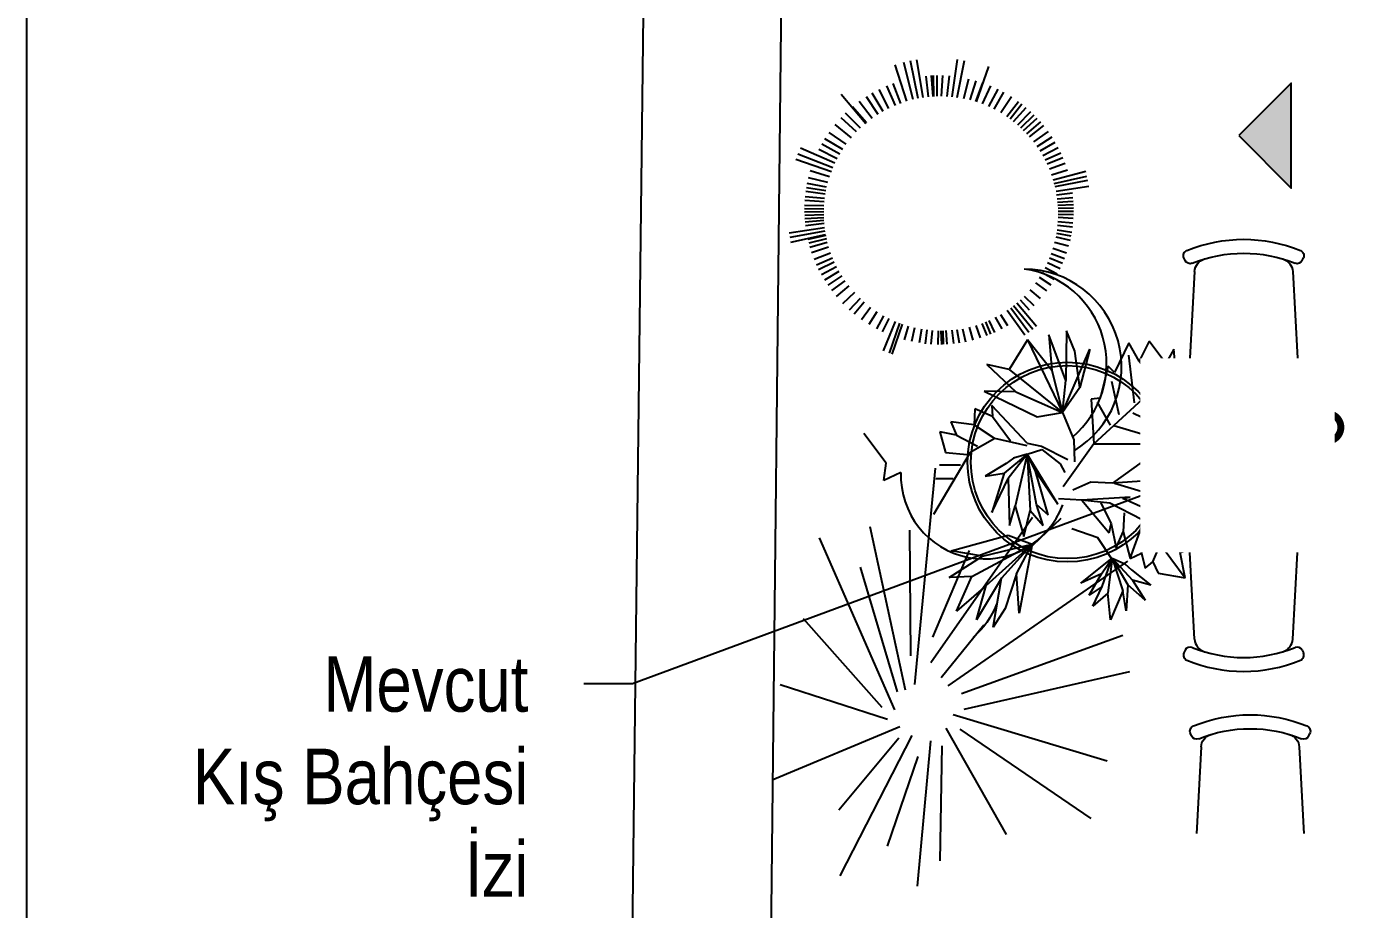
# Model space of a CAD drawing. Header units: millimetres. Extents: x 527230 to 534999, y 4569494 to 4575436.
# Drawn here: x 529141 to 529618.5, y 4570879 to 4571197.3 of the extents above; entities that cross this region are included whole.
import ezdxf
from ezdxf import colors
from ezdxf.entities.mleader import LeaderData, LeaderLine
from ezdxf.math import Vec2, Vec3

# ---------------------------------------------------------------- set-up
doc = ezdxf.new("R2010")
doc.units = ezdxf.units.MM
doc.set_wipeout_variables(frame=1)
doc.layers.get('0').update_dxf_attribs({"lineweight": 0})
doc.layers.add('gor20', color=142, linetype='Continuous', lineweight=20)
for name, color, linetype in [('HM-A-MobilyaSabit', 33, 'Continuous'), ('HM-L-Agac', 76, 'Continuous'), ('HM-S-Betonarme', 3, 'Continuous'), ('HM-X-EtiketMahal', 12, 'Continuous'), ('HM-X-Pafta', 7, 'Continuous'), ('HM-X-TaramaGorunusOn', 251, 'Continuous'), ('HM-X-YaziRevizyon', 110, 'Continuous')]:
    doc.layers.add(name, color=color, linetype=linetype)
doc.styles.add('HM-100', font='arial.ttf', dxfattribs={"height": 20})
doc.linetypes.add('ZIGZAG', pattern='A,0.00254,-5.08,[131,ltypeshp.shx,S=5.08,R=0,X=-5.08,Y=0],-10.16,[131,ltypeshp.shx,S=5.08,R=180,X=5.08,Y=0],-5.08', length=20.32254)

# ---------------------------------------------------------------- blocks, each defined once
blk = doc.blocks.new('_DotSmall')
at = {"layer": 'gor20', "color": 0, "const_width": 0.5}
blk.add_lwpolyline([(-0.0625, 0, 1), (0.0625, 0, 1)], format="xyb", close=True, dxfattribs=at)
blk = doc.blocks.new('agac6')
for p, q in [((3109.671469353235, -8007.060129400475), (3107.40042983976, -7998.692255717298)), ((3110.632980814723, -8006.786592120485), (3108.679858095298, -7998.362542427212)), ((3123.656957598189, -8006.579485853587), (3125.763349943551, -7998.581748588391)), ((3124.414686990343, -8006.765970789826), (3126.741423046766, -7998.856148748323)), ((3108.58163276761, -8007.417410289326), (3105.947628870741, -7999.130083302119)), ((3111.803393898719, -8006.504526725196), (3110.957314315179, -8001.935210933869)), ((3113.185987479277, -8006.241091444158), (3112.584187690234, -8001.669020418406)), ((3114.313241931768, -8006.080765343737), (3113.90741903374, -8001.517220944901)), ((3115.168771000221, -8005.991137281974), (3114.909703608644, -8001.440286541801)), ((3115.915182461869, -8005.935285941036), (3115.782718386481, -8001.399777046954)), ((3116.955573162779, -8005.891929600468), (3116.997290150113, -8001.384281151591)), ((3117.729884657308, -8005.885631380213), (3117.899468079151, -8001.403510228829)), ((3118.676100728055, -8005.907995645777), (3118.999840276933, -8001.4625082977)), ((3119.374657175391, -8005.945765507183), (3119.810693442665, -8001.531101656385)), ((3120.046664296071, -8005.999216962091), (3120.589494641927, -8001.617193313567)), ((3120.707504851918, -8006.068247536914), (3121.354154230237, -8001.721150413587)), ((3121.366954736328, -8006.153536850439), (3122.115998732434, -8001.844065124855)), ((3122.034703012294, -8006.256757542465), (3122.886182822575, -8001.988186847517)), ((3127.826894190501, -7999.196976532697), (3125.20045179515, -8006.98409045337)), ((3105.242296447185, -8008.849288245695), (3103.184793246212, -8004.518696682991)), ((3106.374516222397, -8008.303768243421), (3104.531553291304, -8003.902270389319)), ((3107.489905373474, -8007.827704169486), (3105.856246492234, -8003.369429797286)), ((3122.725796455068, -8006.381660409955), (3123.68194997279, -8002.158373504768)), ((3125.426677487916, -8007.051644056369), (3126.778361333176, -8003.033991769709)), ((3126.148315698348, -8007.281628588108), (3127.601899985215, -8003.326658375218)), ((3126.970826900422, -8007.571285187546), (3128.538539534761, -8003.691777972274)), ((3128.046815098344, -8007.996128718954), (3129.76050645516, -8004.221883147789)), ((3129.353947514003, -8008.585949360353), (3131.239753792259, -8004.949768790236)), ((3092.548299442553, -8007.143027334375), (3098.696804171462, -8013.53539709707)), ((3100.875908984352, -8011.635369081361), (3097.975218437988, -8007.724740835865)), ((3102.328788439316, -8010.574960523838), (3099.710968230511, -8006.495920218797)), ((3103.958870888755, -8009.549060575004), (3101.655879816299, -8005.316291175764)), ((3130.449021713058, -8009.146432658752), (3132.474448988061, -8005.634800033213)), ((3131.340279034292, -8009.650444192353), (3133.476149324883, -8006.246393995121)), ((3132.34075754213, -8010.271169676014), (3134.597066345652, -8006.994837707905)), ((3133.331855066357, -8010.948045291526), (3135.703635672564, -8007.805883845605)), ((3098.571390988227, -8013.657913771959), (3095.219524268465, -8010.087164902854)), ((3099.930040113307, -8012.410112934273), (3096.844389203869, -8008.627201545301)), ((3134.331969926683, -8011.699606159178), (3136.816222868703, -8008.701093266159)), ((3135.333068771652, -8012.528427918734), (3137.925616523675, -8009.682720824257)), ((3136.448754107174, -8013.55433771019), (3139.156615105319, -8010.890718155444)), ((3095.540609443602, -8017.200599478327), (3091.597818253524, -8014.261807868164)), ((3096.32087986486, -8016.164476182186), (3092.529198104197, -8013.037402393958)), ((3097.412383179654, -8014.870332074151), (3093.833559878831, -8011.511752401633)), ((3137.832255490881, -8015.003196978263), (3140.674550142309, -8012.585341328676)), ((3139.028061522271, -8016.450044883628), (3141.978021933268, -8014.266225253968)), ((3094.678537301318, -8018.479695373242), (3090.570482611977, -8015.776122383046)), ((3139.784172680557, -8017.481820038907), (3142.797576971121, -8015.458834104402)), ((3140.833174760168, -8019.107339574665), (3143.927675143075, -8017.328706302565)), ((3092.613630407068, -8022.423869802586), (3084.481386342192, -8018.86203566451)), ((3093.227366510646, -8021.076282139145), (3088.848073380518, -8018.856691239494)), ((3093.843817771654, -8019.890372466852), (3089.578334521455, -8017.448898651974)), ((3141.686124412641, -8020.650954219791), (3144.839439422131, -8019.095245832668)), ((3091.681465348004, -8024.979138560189), (3083.24570580295, -8022.283421344842)), ((3092.060365588486, -8023.842223183452), (3083.746083336942, -8020.760917538934)), ((3142.444963599725, -8022.265702911988), (3145.643690011612, -8020.93478019883)), ((3142.954317601744, -8023.536919912402), (3146.178662723394, -8022.377520368939)), ((3143.47624778542, -8025.082337368303), (3150.534719583497, -8023.001218265424)), ((3091.375147476374, -8026.048244624934), (3082.844135757341, -8023.715129264735)), ((3091.069663260198, -8027.328603771684), (3086.333008316771, -8026.285203456394)), ((3143.776601386615, -8026.146118758893), (3150.917315643865, -8024.490920786979)), ((3143.928506193803, -8026.758547190304), (3151.060271261052, -8025.129867250541)), ((3090.733458216698, -8029.240419200086), (3085.929910325173, -8028.800375797827)), ((3090.850823388979, -8028.476785699817), (3086.050788493635, -8027.89429163173)), ((3090.872010296693, -8028.352678924222), (3086.111763831961, -8027.500811811083)), ((3144.217505746621, -8028.146306785343), (3147.472763839955, -8027.57491112476)), ((3144.452634984502, -8029.700767029945), (3147.69961986914, -8029.317553161952)), ((3090.510008304833, -8031.597288552388), (3085.726207328746, -8031.590234583367)), ((3090.60937834378, -8030.278754885006), (3085.808921763318, -8030.030765630643)), ((3144.600035297517, -8031.311963926365), (3147.829747329602, -8031.119348078279)), ((3144.648243649785, -8032.585495679798), (3147.85838312183, -8032.540681217485)), ((3090.476265578575, -8032.716119294031), (3081.740276612582, -8033.07335148578)), ((3090.49175558973, -8033.924390855434), (3081.804990590108, -8034.677483322215)), ((3090.589415909317, -8035.459664701129), (3085.932954983757, -8036.136712759604)), ((3144.561983890513, -8035.167533418769), (3147.717184081001, -8035.415801258203)), ((3144.639330537455, -8033.768707397298), (3147.826787181899, -8033.859205807688)), ((3082.627044726811, -8040.32041820859), (3091.019165192582, -8038.375147711182)), ((3090.768369771458, -8036.948656946756), (3086.191213883351, -8037.879684568836)), ((3091.000994076142, -8038.285079425564), (3086.509018077447, -8039.438911332728)), ((3144.121553161446, -8038.302632070056), (3147.151929408829, -8039.044371796913)), ((3144.362243342437, -8036.917871500763), (3147.444612414356, -8037.510382960425)), ((3144.44937520091, -8036.272114477275), (3147.575003541076, -8036.643493309739)), ((3144.501558996965, -8035.814703064387), (3147.621422461142, -8036.286767179163)), ((3091.378093658768, -8039.909092844805), (3087.007358018301, -8041.326654199137)), ((3091.824672828825, -8041.416788043853), (3087.583946906234, -8043.071817619185)), ((3143.5251709269, -8040.701380142393), (3146.452307643531, -8041.697464374168)), ((3143.862025477079, -8039.463239201754), (3146.844566417365, -8040.328612462422)), ((3092.268297119394, -8042.665127365583), (3088.148069407549, -8044.511041929043)), ((3092.939642499088, -8044.262373888313), (3088.99092590169, -8046.34443230465)), ((3142.424546728553, -8043.727823330126), (3145.196097612643, -8045.040048089092)), ((3143.012563150405, -8042.251049367477), (3145.863747680304, -8043.409437229891)), ((3093.705822330147, -8045.802463591236), (3089.941521296054, -8048.102992032957)), ((3094.128606961944, -8046.559370658548), (3090.431160682137, -8048.914333334117)), ((3094.661576692848, -8047.439695196635), (3091.114917841345, -8049.961705655854)), ((3140.984154452413, -8046.582289090356), (3143.579189727149, -8048.191761872265)), ((3141.391967516454, -8045.854902383691), (3144.07755376627, -8047.310665734305)), ((3141.819630591372, -8045.030314463294), (3144.514579040909, -8046.478004988101)), ((3095.358318941726, -8048.487923720993), (3091.963447755581, -8051.145436156678)), ((3095.936747882837, -8049.284533916127), (3092.648357294638, -8052.021998987084)), ((3096.471946377022, -8049.970898440063), (3093.309839053061, -8052.810950192904)), ((3097.175299456516, -8050.808441613872), (3094.095193849215, -8053.68290514514)), ((3138.167585754625, -8050.557507639926), (3143.429801406994, -8055.236062767557)), ((3139.303180016945, -8049.132462098317), (3141.709940037687, -8051.010884658943)), ((3140.106795887046, -8047.99101338604), (3142.601925070823, -8049.748361981432)), ((3097.776333975752, -8051.472981981886), (3094.873921331568, -8054.485867942767)), ((3098.8394726893, -8052.548272644915), (3096.139905715495, -8055.676535432372)), ((3099.801310963465, -8053.425002782605), (3097.279236717254, -8056.641551438998)), ((3135.514111208177, -8053.259001474205), (3137.525505267303, -8055.593725518532)), ((3136.252589377027, -8052.58073841942), (3141.143955794887, -8057.666108629968)), ((3136.950810044992, -8051.890634134933), (3141.912889749405, -8056.899558161802)), ((3137.517955224869, -8051.291398797777), (3142.695914320439, -8056.067693712886)), ((3100.769209281658, -8054.226960448779), (3098.420492750455, -8057.519182952055)), ((3101.734932198346, -8054.955600440298), (3099.554341462536, -8058.311855503507)), ((3102.716098120194, -8055.629834682503), (3100.70171965872, -8059.040800380312)), ((3103.595257253297, -8056.182157354555), (3101.726119379697, -8059.634227267457)), ((3104.681780396111, -8056.802334872351), (3102.987612687702, -8060.295917818345)), ((3129.843681590279, -8057.117348023105), (3131.279485256697, -8059.940795398009)), ((3131.217509733592, -8056.367849412344), (3132.793510212517, -8059.087487737018)), ((3132.96017788415, -8055.259574688278), (3134.712804573462, -8057.835284878533)), ((3134.509129386661, -8054.105748480123), (3136.41847728129, -8056.54014506193)), ((3107.068985939372, -8057.945766653355), (3104.349843302993, -8065.233228828543)), ((3105.987422877753, -8057.463186848958), (3104.497302960878, -8060.994483817293)), ((3107.899733197142, -8058.278825441975), (3105.423441761159, -8065.620758220294)), ((3108.631340310287, -8058.546210263457), (3106.366689189714, -8065.929125340191)), ((3109.661490482275, -8058.883034927548), (3107.691458679998, -8066.313131400249)), ((3110.435910595579, -8059.106665153358), (3109.595863783428, -8062.684488341319)), ((3111.391084254443, -8059.348583863), (3110.68246553618, -8062.922490041546)), ((3112.102416980919, -8059.504982181518), (3111.489973594311, -8063.073196132497)), ((3112.791616397146, -8059.637546028495), (3112.271018841735, -8063.19808812708)), ((3113.474027270039, -8059.750686326252), (3113.043114159595, -8063.301620284738)), ((3114.159596895839, -8059.846427274781), (3113.817562263448, -8063.385764339616)), ((3114.858463161809, -8059.925732465384), (3114.605809408189, -8063.451309191732)), ((3115.586711561439, -8059.988896248231), (3115.425925537922, -8063.498118630397)), ((3116.575915881675, -8060.043096139326), (3116.537914134095, -8063.526920373126)), ((3117.387675862268, -8060.060520311628), (3117.448775798785, -8063.520850924202)), ((3118.481433436626, -8060.045514504483), (3118.673804794906, -8063.470532889257)), ((3119.268173156778, -8060.007366798797), (3119.553434527974, -8063.404456660862)), ((3120.171898756238, -8059.935164111114), (3120.56235200767, -8063.297620266298)), ((3121.365654670708, -8059.792852913833), (3121.892706557119, -8063.105451680602)), ((3122.834020403058, -8059.543304454015), (3123.525662054112, -8062.788252184007)), ((3124.08021422777, -8059.265407186253), (3124.908804616609, -8062.447493613908)), ((3125.105835944453, -8058.989732911161), (3126.045407854073, -8062.116308862888)), ((3126.270011854496, -8058.623588857879), (3127.33383353195, -8061.682953776281)), ((3127.43758949624, -8058.197139886916), (3128.624364923564, -8061.184484717093)), ((3128.631420930751, -8057.696567336853), (3129.942409277128, -8060.605294344188))]:
    blk.add_line(p, q)
blk = doc.blocks.new('ÇİÇEK2')
at = {"linetype": 'ByBlock', "ltscale": 10}
for p, q in [((-28.46400598235778, 39.7746374521812), (-27.16293682521791, 45.5451063684959)), ((-27.16293682521791, 45.5451063684959), (-25.37995025022246, 40.915382096362)), ((-25.37995025022246, 40.915382096362), (-19.52925165597116, 46.88770618254785)), ((-19.52925165597116, 46.88770618254785), (-17.33055400066951, 40.50762656338338)), ((-17.33055400066951, 40.50762656338338), (-13.54317391154473, 45.57571500177437)), ((-13.54317391154473, 45.57571500177437), (-10.49121004958579, 36.12614234865759)), ((2.151455943720065, 40.76590408298943), (5.500408103915106, 46.52838922816591)), ((5.500408103915106, 46.52838922816591), (3.646592207209323, 31.69973273001233)), ((3.646592207209323, 31.69973273001233), (10.61743276436755, 44.53961770509703)), ((10.61743276436755, 44.53961770509703), (8.175076396553777, 34.09504411250964)), ((-33.23207588223886, 35.26060572061397), (-33.76779437717051, 40.33152579490707)), ((-33.76779437717051, 40.33152579490707), (-28.46400598235778, 39.7746374521812)), ((-25.37995025022246, 40.915382096362), (-26.07599325811316, 37.13177752092089)), ((-24.02642841379567, 33.49730575522699), (-17.33055400066951, 40.50762656338338)), ((-17.75206319191784, 27.91952290156769), (-14.01996741673793, 41.85305801206413)), ((-2.159932866183225, 42.06023539468151), (-0.8387857962661653, 30.22387136592079)), ((3.223032300578779, 22.07904354984203), (-2.159932866183225, 42.06023539468151)), ((-0.8387857962661653, 30.22387136592079), (2.151455943720065, 40.76590408298943)), ((16.73709046091244, 42.19537568282976), (3.223032300578779, 22.07904354984203)), ((8.175076396553777, 34.09504411250964), (16.73709046091244, 42.19537568282976)), ((16.73709046091244, 42.19537568282976), (20.90969337031129, 32.55061754593044)), ((-24.23195973821567, 13.41025808921404), (-49.61818802668131, 36.60737269668243)), ((-49.61818802668131, 36.60737269668243), (-33.17185383257311, 14.89925236871204)), ((-26.07599325811316, 37.13177752092089), (-33.23207588223886, 35.26060572061397)), ((-7.361308787745656, 13.99111170250398), (-28.46400598235778, 39.7746374521812)), ((-10.49121004958579, 36.12614234865759), (-8.391484801497427, 37.74907409028311)), ((-8.391484801497427, 37.74907409028311), (-7.377354722819291, 27.89835305378074)), ((-38.4413415830204, 31.99384206913237), (-33.23207588223886, 35.26060572061397)), ((-33.51240781106753, 29.72664579941556), (-38.4413415830204, 31.99384206913237)), ((-33.51240781106753, 29.72664579941556), (-24.02642841379567, 33.49730575522699)), ((-13.64376439609623, 23.67638431335581), (-10.13010908495926, 33.29774286215979)), ((8.175076396553777, 34.09504411250964), (3.223032300578779, 22.07904354984203)), ((20.90969337031129, 32.55061754593044), (3.223032300578779, 22.07904354984203)), ((27.78405849536648, 33.1305222780793), (17.98265601128514, 26.27870782546961)), ((20.90969337031129, 32.55061754593044), (27.78405849536648, 33.1305222780793)), ((-38.07943157975387, 24.9142136079463), (-33.51240781106753, 29.72664579941556)), ((-20.43213890603511, 29.06404305943579), (-32.46901749687095, 26.14314347613981)), ((-7.377354722819291, 27.89835305378074), (-4.671794288129603, 27.25692016159155)), ((-0.8387857962661653, 30.22387136592079), (3.223032300578779, 22.07904354984203)), ((3.223032300578779, 22.07904354984203), (3.646592207209323, 31.69973273001233)), ((-28.67368185914529, 21.41148032044293), (-38.07943157975387, 24.9142136079463)), ((-17.61749307908758, 24.88643661056995), (-28.67368185914529, 21.41148032044293)), ((-11.58327752815967, 20.25752137581003), (-6.724190768349218, 26.56829334194481)), ((-4.671794288129603, 27.25692016159155), (-7.361308787745656, 13.99111170250398)), ((17.98265601128514, 26.27870782546961), (3.223032300578779, 22.07904354984203)), ((27.47092587222141, 25.11426163440046), (10.58699085218541, 19.73014336619963)), ((17.98265601128514, 26.27870782546961), (27.47092587222141, 25.11426163440046)), ((-31.61224545606819, 17.45325821341248), (-28.67368185914529, 21.41148032044293)), ((-12.58945205951022, 20.30849081822816), (-31.61224545606819, 17.45325821341248)), ((3.223032300578779, 22.07904354984203), (-1.287854856673219, 14.40399114691536)), ((10.58699085218541, 19.73014336619963), (3.223032300578779, 22.07904354984203)), ((12.47011884435778, 11.47338309857878), (24.56174239002577, 21.16458865950699)), ((24.56174239002577, 21.16458865950699), (23.89482477728598, 17.95594095913111)), ((-7.361308787745656, 13.99111170250398), (-31.61224545606819, 17.45325821341248)), ((23.89482477728598, 17.95594095913111), (17.5119135222485, 11.43414471845608)), ((23.89482477728598, 17.95594095913111), (29.51616088382434, 19.40047965547273)), ((29.51616088382434, 19.40047965547273), (28.98839793622029, 14.67164813567797)), ((-38.36723498701758, 9.162863429457502), (-40.57490568667708, 13.36321279378899)), ((-40.57490568667708, 13.36321279378899), (-33.19274842385494, 12.37768542615959)), ((-33.19274842385494, 12.37768542615959), (-33.61329952482629, 14.32311227946775)), ((-33.61329952482629, 14.32311227946775), (-26.61765589027345, 11.82859322727017)), ((-26.61765589027345, 11.82859322727017), (-25.30977414924564, 13.45291167109826)), ((-25.30977414924564, 13.45291167109826), (-14.59607043083815, 3.099157789445598)), ((-7.361308787745656, 13.99111170250398), (0, 0)), ((-1.287854856673219, 14.40399114691536), (-2.337852320473754, 7.900263438576072)), ((28.98839793622029, 14.67164813567797), (22.26987043840927, 11.48133864591364)), ((28.98839793622029, 14.67164813567797), (36.04254167677573, 14.53047087199229)), ((36.04254167677573, 14.53047087199229), (33.84087754641952, 10.89519006892806)), ((-41.24257258119178, 3.845731093868377), (-43.39605042442417, 9.734780742484874)), ((-43.39605042442417, 9.734780742484874), (-38.36723498701758, 9.162863429457502)), ((-35.78404043460614, 2.366505571084417), (-38.36723498701758, 9.162863429457502)), ((-29.98219774060272, 4.812571625923736), (-38.20892772985099, 11.83833704145945)), ((-25.78327214785531, 6.223366579077263), (-31.16153838623723, 11.70877257028769)), ((-22.80359756870894, 6.514130624607787), (-25.50639019380469, 11.84122935866617)), ((8.13245756085962, 11.18873629695008), (-0.3000185372075066, 8.301411821965303)), ((0.8059141910052858, -5.374723425306), (12.01516938393615, 8.18194376516476)), ((7.865879291566669, 10.19348378924042), (1.851485190658418, 6.679289118990708)), ((7.110850848184782, -6.433797001416678), (12.01516938393615, 8.18194376516476)), ((12.01516938393615, 8.18194376516476), (7.865879291566669, 10.19348378924042)), ((12.47011884435778, 11.47338309857878), (8.13245756085962, 11.18873629695008)), ((12.01516938393615, 8.18194376516476), (8.788490349223139, -8.474908786054584)), ((8.801718597307627, 3.485683028891799), (12.01516938393615, 8.18194376516476)), ((12.01516938393615, 8.18194376516476), (15.86870931636076, 6.376555186041513)), ((12.01516938393615, 8.18194376516476), (16.68008684292727, 0.1171757799966144)), ((12.01516938393615, 8.18194376516476), (18.0692714794568, 1.507615821905345)), ((12.01516938393615, 8.18194376516476), (13.37866006608237, -7.787244443177768)), ((12.43007142560236, 10.68281739536905), (22.26987043840927, 11.48133864591364)), ((22.26987043840927, 11.48133864591364), (29.06916697197448, 6.309288727978128)), ((33.84087754641952, 10.89519006892806), (27.15875679283636, 8.42357667298711)), ((33.84087754641952, 10.89519006892806), (38.89723492249323, 11.14343012633617)), ((38.89723492249323, 11.14343012633617), (36.36346038222837, 5.219243846666356)), ((-41.46628505333501, 1.389698640563437), (-44.95229391905012, 4.133825406468532)), ((-44.95229391905012, 4.133825406468532), (-41.24257258119178, 3.845731093868377)), ((-24.75284408456355, 5.288922309235204), (-41.46628505333501, 1.389698640563437)), ((-24.64847808632477, 4.148784443721522), (-34.40830669665594, -4.945088042590214)), ((-24.75284408456355, 5.288922309235204), (-14.59607043083815, 3.099157789445598)), ((1.851485190658418, 6.679289118990708), (-0.0008090386545518, 4.251228975961567)), ((15.86870931636076, 6.376555186041513), (17.85179814351431, 4.525609355740016)), ((17.85179814351431, 4.525609355740016), (23.61807307723211, -0.1069791014742805)), ((29.06916697197448, 6.309288727978128), (37.347234399218, -13.71618554368615)), ((36.36346038222837, 5.219243846666356), (29.8233259309709, 5.550545216654427)), ((53.56932069377217, -0.468082470702939), (61.4833929241795, 7.440764233317168)), ((-38.90613820061844, 2.152759497406803), (-46.98555107496939, -0.2912182519139605)), ((-43.55595926209207, -2.020716024890134), (-41.46628505333501, 1.389698640563437)), ((-43.3300225935454, -2.268012847525824), (-35.78404043460614, 2.366505571084417)), ((-41.24257258119178, 3.845731093868377), (-38.90613820061844, 2.152759497406803)), ((-31.62240025219217, 3.367961781812482), (-40.56734202698135, -2.718908316273878)), ((-27.88558248674963, 3.924217611354833), (-36.13878629024111, -1.677719545295984)), ((-30.37394422195212, -5.396558172473305), (-23.41560415360437, 1.816629104181629)), ((-23.41560415360437, 1.816629104181629), (-15.18899470823089, 3.129193353204752)), ((-14.59607043083815, 3.099157789445598), (-8.084825404308503, 2.553157759943128)), ((-8.084825404308503, 2.553157759943128), (-3.058571011570163, -0.6376573772286065)), ((8.801718597307627, 3.485683028891799), (0.8059141910052858, -5.374723425306)), ((3.181038091293884, -8.999086854790221), (8.801718597307627, 3.485683028891799)), ((16.68008684292727, 0.1171757799966144), (14.2681935277651, -13.84538243311544)), ((20.04957981763437, -10.68681609177292), (16.68008684292727, 0.1171757799966144)), ((23.61807307723211, -0.1069791014742805), (18.0692714794568, 1.507615821905345)), ((18.0692714794568, 1.507615821905345), (20.04957981763437, -10.68681609177292)), ((37.67976643706061, 1.333700387662247), (31.38072553325037, 2.157166999681066)), ((-46.45639167429179, -4.872386158243899), (-46.98555107496939, -0.2912182519139605)), ((-46.98555107496939, -0.2912182519139605), (-43.55595926209207, -2.020716024890134)), ((-43.3300225935454, -2.268012847525824), (-46.45639167429179, -4.872386158243899)), ((-41.54717430958408, -6.91356259558961), (-43.3300225935454, -2.268012847525824)), ((-36.13878629024111, -1.677719545295984), (-41.54717430958408, -6.91356259558961)), ((-34.40830669665594, -4.945088042590214), (-36.13878629024111, -1.677719545295984)), ((-30.80303815101797, -2.132390186488918), (-30.37394422195212, -5.396558172473305)), ((-30.66149039355514, -4.631216119018063), (-18.28662923738011, -1.048816859292855)), ((-24.90293394812034, -6.579717194661497), (-14.65348308768443, -2.896210119251918)), ((-18.28662923738011, -1.048816859292855), (-20.36214972187008, -0.2699672470043879)), ((-20.36214972187008, -0.2699672470043879), (-6.215440230851527, -3.21579420906346)), ((-11.95886825421621, -3.208768369040626), (-15.9105948004435, -8.978928248332522)), ((-6.215440230851527, -3.21579420906346), (-15.66161074289994, -11.81939379022151)), ((-14.65348308768443, -2.896210119251918), (-6.215440230851527, -3.21579420906346)), ((-6.215440230851527, -3.21579420906346), (0.8168594624075922, -3.788189127772056)), ((38.18366274137225, -2.943013308868103), (32.96266597830254, -2.174156812543515)), ((48.82087735552341, -2.577132181864726), (53.56932069377217, -5.740646940037547)), ((53.56932069377217, -5.740646940037547), (53.56932069377217, -0.468082470702939)), ((-24.90293394812034, -6.579717194661497), (-40.17762203275925, -21.94949026072572)), ((-35.96844354565837, -8.979637690033996), (-27.66922555590281, -4.117336065068228)), ((-27.66922555590281, -4.117336065068228), (-30.66149039355514, -4.631216119018063)), ((-22.97588648371311, -18.50647515550008), (-25.31154639045417, -7.568394758171053)), ((-19.2510358413565, -5.187960656079667), (-19.80075453840254, -10.85498718621966)), ((7.110850848184782, -6.433797001416678), (3.181038091293884, -8.999086854790221)), ((4.270557562427712, -12.35575610008891), (7.110850848184782, -6.433797001416678)), ((13.37866006608237, -7.787244443177768), (9.525931716358171, -16.45460132241715)), ((14.2681935277651, -13.84538243311544), (13.37866006608237, -7.787244443177768)), ((-39.69791789024748, -13.64556240497768), (-34.52391458235798, -9.631486045516793)), ((-34.52391458235798, -9.631486045516793), (-35.96844354565837, -8.979637690033996)), ((-26.16700011248031, -16.44384610773704), (-27.84016014855297, -10.31550627850083)), ((-19.80075453840254, -10.85498718621966), (-22.97588648371311, -18.50647515550008)), ((-18.42474466278509, -15.92477988980681), (-19.80075453840254, -10.85498718621966)), ((-15.9105948004435, -8.978928248332522), (-18.42474466278509, -15.92477988980681)), ((-15.66161074289994, -11.81939379022151), (-15.9105948004435, -8.978928248332522)), ((-0.6998185215779813, -9.547736021711899), (6.614296338695568, -18.78089080802965)), ((8.788490349223139, -8.474908786054584), (4.270557562427712, -12.35575610008891)), ((9.525931716358171, -16.45460132241715), (8.788490349223139, -8.474908786054584)), ((-40.17762203275925, -21.94949026072572), (-37.56584905479395, -14.63275966399669)), ((-37.56584905479395, -14.63275966399669), (-39.69791789024748, -13.64556240497768)), ((-29.9172837873557, -18.560344130874), (-31.22446834082075, -13.44749599612987)), ((-17.63583129098697, -19.56997327308272), (-12.51475081421813, -13.77685127082804)), ((-12.51475081421813, -13.77685127082804), (-4.363415682382765, -12.17225774108738)), ((-29.9172837873557, -18.560344130874), (-31.97991283638112, -21.75145775965939)), ((-27.81485694856383, -20.78585032233968), (-29.9172837873557, -18.560344130874)), ((-26.16700011248031, -16.44384610773704), (-27.81485694856383, -20.78585032233968)), ((-22.97588648371311, -18.50647515550008), (-26.16700011248031, -16.44384610773704)), ((-17.56935090900515, -19.16163621210216), (-24.55239202453231, -24.85689234929305)), ((-17.56935090900515, -19.16163621210216), (-23.38645809169248, -26.43921833589776)), ((-17.56935090900515, -19.16163621210216), (-22.19629741567041, -28.45859968532023)), ((-17.56935090900515, -19.16163621210216), (-21.64931190610514, -20.37122961084969)), ((-17.56935090900515, -19.16163621210216), (-17.76031875245098, -29.82411555333965)), ((-15.09335315925273, -24.28516683105409), (-17.56935090900515, -19.16163621210216)), ((-15.79664608500024, -28.05646138188604), (-17.56935090900515, -19.16163621210216)), ((-9.404249946193882, -27.95094030992186), (-17.56935090900515, -19.16163621210216)), ((14.27421422424959, -16.76844516352139), (6.716215854219622, -18.38766666680385)), ((6.716215854219622, -18.38766666680385), (14.4629111096292, -29.75567505585059)), ((18.73608912220516, -32.58138476397653), (6.716215854219622, -18.38766666680385)), ((23.29682491116546, -30.53489865963638), (6.716215854219622, -18.38766666680385)), ((20.99567762279185, -24.00733246688469), (6.716215854219622, -18.38766666680385)), ((6.716215854219622, -18.38766666680385), (7.67325553621049, -39.50022871871988)), ((10.14292653830489, -27.84923442107538), (6.716215854219622, -18.38766666680385)), ((30.5522898536292, -23.77417461104778), (14.27421422424959, -16.76844516352139)), ((-31.97991283638112, -21.75145775965939), (-40.17762203275925, -21.94949026072572)), ((-23.88660564309976, -21.90523042465793), (-30.28010405092209, -25.6246363635255)), ((-21.64931190610514, -20.37122961084969), (-23.88660564309976, -21.90523042465793)), ((20.99567762279185, -24.00733246688469), (30.5522898536292, -23.77417461104778)), ((-30.28010405092209, -25.6246363635255), (-24.55239202453231, -24.85689234929305)), ((-24.55239202453231, -24.85689234929305), (-29.22545916723175, -30.32931375858607)), ((-29.22545916723175, -30.32931375858607), (-23.38645809169248, -26.43921833589776)), ((-23.38645809169248, -26.43921833589776), (-23.98066650629335, -34.31593121335027)), ((-15.09335315925273, -24.28516683105409), (-9.404249946193882, -27.95094030992186)), ((-12.2940502660058, -31.17991505935788), (-15.09335315925273, -24.28516683105409)), ((7.67325553621049, -39.50022871871988), (10.14292653830489, -27.84923442107538)), ((10.14292653830489, -27.84923442107538), (12.09035771201161, -38.63271768499543)), ((30.08181380869792, -31.78274121367576), (20.99567762279185, -24.00733246688469)), ((-23.98066650629335, -34.31593121335027), (-22.19629741567041, -28.45859968532023)), ((-22.19629741567041, -28.45859968532023), (-19.68129537045024, -37.60416449662443)), ((-19.68129537045024, -37.60416449662443), (-17.76031875245098, -29.82411555333965)), ((-17.76031875245098, -29.82411555333965), (-13.87268449866678, -34.33620957297535)), ((-15.79664608500024, -28.05646138188604), (-12.2940502660058, -31.17991505935788)), ((-13.87268449866678, -34.33620957297535), (-15.79664608500024, -28.05646138188604)), ((14.86110940016806, -44.6944542926285), (14.4629111096292, -29.75567505585059)), ((14.4629111096292, -29.75567505585059), (20.14775755532901, -43.21441887427499)), ((26.4669370825286, -41.47843181403731), (23.29682491116546, -30.53489865963638)), ((23.29682491116546, -30.53489865963638), (30.08181380869792, -31.78274121367576)), ((20.14775755532901, -43.21441887427499), (18.73608912220516, -32.58138476397653)), ((18.73608912220516, -32.58138476397653), (26.4669370825286, -41.47843181403731)), ((12.09035771201161, -38.63271768499543), (14.86110940016806, -44.6944542926285))]:
    blk.add_line(p, q, dxfattribs=at)
at = {"linetype": 'ByBlock', "ltscale": 10, "extrusion": (0, 0, -1)}
for centre, major_axis, ratio, start_param, end_param in [((16.74046693909622, 33.96382267145237), (20.79181508013951, 20.79181508013951), 0.9999999999999224, 3.039007742988501, 5.632042873805853), ((23.81834549210907, 0.0929802994578495), (-17.77999016096474, 17.77999016096474), 0.9999999999996534, 2.462584939591759, 5.277765348523913)]:
    blk.add_ellipse(centre, major_axis=major_axis, ratio=ratio, start_param=start_param, end_param=end_param, dxfattribs=at)
at = {"linetype": 'ByBlock', "ltscale": 10, "extrusion": (0, 0, -0.9999999999999998)}
blk.add_ellipse((20.62594966339384, 34.38287561397738), major_axis=(-20.30843029217541, 20.30843029217541), ratio=0.9999999999996404, start_param=4.764888161672972, end_param=7.070335993797463, dxfattribs=at)
blk = doc.blocks.new('F14')
at = {"linetype": 'ByBlock', "ltscale": 10}
for radius in [24, 23.2]:
    blk.add_circle((0, 3.638e-12), radius, dxfattribs=at)
at = {"linetype": 'ByBlock', "xscale": -0.7999999999999995, "yscale": 0.8, "zscale": 0.8, "rotation": 232.3379388165808}
blk.add_blockref('ÇİÇEK2', (-4.608925975162492, 3.843040430401742), dxfattribs=at)
blk = doc.blocks.new('agac2')
for p, q in [((3334.008260541625, -7981.287059624641), (3333.417930443955, -7931.070358681161)), ((3330.761375153983, -7975.970012135859), (3310.099169797751, -7940.522896383058)), ((3335.484155636296, -7974.788454860191), (3338.140710926269, -7945.840023368382)), ((3336.074485733948, -7982.764026093355), (3347.291130125556, -7945.840023368382)), ((3326.333736437, -7980.991729928133), (3287.3707392492, -7948.793876809286)), ((3330.761375153981, -7970.062146260964), (3323.972369479351, -7949.384695195396)), ((3338.140710926277, -7987.490334692584), (3358.802916282495, -7949.384695195391)), ((3337.845522593938, -7983.354844479471), (3348.766978653209, -7955.292561070288)), ((3323.086804482342, -7982.468616900313), (3287.075550916866, -7965.926656047859)), ((3328.104773296982, -7979.219354266361), (3319.249542430033, -7966.222065240911)), ((3341.09245454859, -7987.194925499524), (3360.869141474822, -7968.289850095734)), ((3322.20128605235, -7986.013368223857), (3284.714137392206, -7974.197636474085)), ((3339.61660602094, -7989.853449243921), (3365.001591859475, -7983.94558336902)), ((3324.562699577011, -7987.490334692584), (3288.256257679199, -7995.17049673271)), ((3322.791662717027, -7990.739676823086), (3290.912812969185, -8008.758604144277)), ((3326.038548104663, -7990.739676823086), (3310.099169797766, -8014.075651633056)), ((3336.664862398628, -7991.330415712649), (3365.001591859478, -8006.100080399866)), ((3326.628924769339, -7994.875167036195), (3324.857887909356, -8021.460483976663)), ((3329.285480059323, -7993.988939457034), (3329.580668391662, -8027.663679548053)), ((3333.713118776306, -7993.102791374423), (3347.58631845791, -8026.777531465441)), ((3336.664862398627, -7993.988939457033), (3349.062166985557, -8011.712537081709)), ((3331.942035349299, -7997.829099973651), (3337.255192496285, -8019.097289928771))]:
    blk.add_line(p, q)
at = {"linetype": 'ZIGZAG'}
blk.add_arc((3334.609268703495, -7956.239486631423), 18.52671600000016, 195.7261761618599, 225.029272161944, dxfattribs=at)
blk = doc.blocks.new('dfgdfgfd')
for p, q in [((70174.07976924427, -6848.920538752824), (70172.40167414129, -6817.644952374078)), ((70209.44135632766, -6848.920538752925), (70211.11945143086, -6817.644952374179)), ((70170.65346220671, -6852.90573289627), (70170.23894468058, -6853.816603880394)), ((70212.86766336518, -6852.905732896415), (70213.28218089128, -6853.816603880525))]:
    blk.add_line(p, q)
for centre, radius, start, end in [((70172.4738296528, -6853.734142433477), 2, 67.77833893107379, 155.5307530456234), ((70191.7605627861, -6806.524472118796), 48.99736312964134, 247.7783389310738, 292.2216610680164), ((70179.07258756916, -6848.652648524327), 4.999999999999998, 183.0712664894437, 253.2389849155377), ((70204.44853800276, -6848.652648524414), 4.999999999999998, 286.7610150844624, 356.92873351014), ((70211.04729591911, -6853.734142433608), 2, 24.46924695437661, 112.2216610680164), ((70172.05931212664, -6854.645013417587), 2, 155.5307530456234, 247.7350923842706), ((70191.7605627861, -6806.524472118796), 53.99736312964134, 247.7350923842706, 292.2649076136972), ((70211.46181344523, -6854.645013417718), 2, 292.2649076136972, 24.46924695437661)]:
    blk.add_arc(centre, radius, start, end)
blk = doc.blocks.new('e234')
blk.add_wipeout([(524547.3454371347, 4570918.907507691), (524547.3454371347, 4570848.907507691), (524477.3454371347, 4570848.907507691), (524477.3454371347, 4570918.907507691)]).dxf.layer = 'HM-A-MobilyaSabit'
at = {"layer": 'HM-A-MobilyaSabit', "xscale": -1, "rotation": 180}
blk.add_blockref('dfgdfgfd', (454322.8026516169, 4564101.262555317), dxfattribs=at)
blk.add_wipeout([(524477.3454371347, 4570918.907507691), (524547.3454371347, 4570918.907507691), (524547.3454371347, 4570848.907507691), (524477.3454371347, 4570848.907507691)]).dxf.layer = 'HM-A-MobilyaSabit'
at = {"layer": 'HM-A-MobilyaSabit'}
blk.add_blockref('dfgdfgfd', (454322.8026516169, 4577666.552460065), dxfattribs=at)

msp = doc.modelspace()

# ---------------------------------------------------------------- hatches: boundary and pattern name
at = {"layer": 'HM-X-EtiketMahal'}
h = msp.add_hatch(color=256, dxfattribs=at)
h.dxf.hatch_style = 1
h.paths.add_polyline_path([(529577.8777493362, 4571158.010967628), (529596.8152493362, 4571139.073467628), (529596.8152493363, 4571176.948467628)])
at = {"layer": 'HM-X-TaramaGorunusOn'}
h = msp.add_hatch(dxfattribs=at)
h.set_pattern_fill('ANSI37', color=256, scale=7)
h.set_pattern_definition([(45, (5064.750312641962, 0), (-15.71544821187102, 15.71544821187102), []), (135, (5064.750312641962, 0), (-15.71544821187102, -15.71544821187102), [])])
edge = h.paths.add_edge_path()
edge.add_line((529831.0912701938, 4571523.547240286), (529828.0912701937, 4571523.547240286))
edge.add_line((529828.0912701937, 4571523.547240286), (529828.0912701937, 4571528.547240286))
edge.add_line((529828.0912701937, 4571528.547240286), (529738.0912701937, 4571528.547240286))
edge.add_line((529738.0912701937, 4571528.547240286), (529738.0912701937, 4571523.547240286))
edge.add_line((529738.0912701937, 4571523.547240286), (529728.0912701937, 4571523.547240286))
edge.add_line((529728.0912701937, 4571523.547240286), (529728.0912701937, 4571528.547240286))
edge.add_line((529728.0912701937, 4571528.547240286), (529638.0912701937, 4571528.547240286))
edge.add_line((529638.0912701937, 4571528.547240286), (529638.0912701937, 4571523.547240286))
edge.add_line((529638.0912701937, 4571523.547240286), (529628.0912701937, 4571523.547240286))
edge.add_line((529628.0912701937, 4571523.547240286), (529628.0912701937, 4571528.547240286))
edge.add_line((529628.0912701937, 4571528.547240286), (529607.6726989194, 4571528.547240286))
edge.add_line((529607.6726989194, 4571528.547240286), (529607.9510734763, 4571428.547240286))
edge.add_line((529607.9510734763, 4571428.547240286), (529631.732381549, 4571428.547240286))
edge.add_line((529631.732381549, 4571428.547240286), (529633.4104766521, 4571459.822826665))
edge.add_arc((529638.4032949771, 4571459.554936437), 5.000000000128552, 106.76101508786721, 176.9287335163993, ccw=False)
edge.add_arc((529651.0912701915, 4571417.426760031), 48.99736312913008, 106.7610150821263, 112.2216078202195)
edge.add_arc((529631.8045370606, 4571464.636430345), 2.000000000055612, 204.4700024013168, 292.22296552525495, ccw=False)
edge.add_line((529629.9841805372, 4571463.807996807), (529629.5696659454, 4571464.718861343))
edge.add_arc((529631.3900195346, 4571465.54730133), 2.000000000215984, 112.2649076150415, 204.4702053367501, ccw=False)
edge.add_arc((529651.0912701937, 4571417.426760031), 53.99736312967594, 67.73511491200208, 112.26490761476501, ccw=False)
edge.add_arc((529670.7925208532, 4571465.547301331), 1.999999999322182, -24.46828857365199, 67.73570058020721, ccw=False)
edge.add_line((529672.612902156, 4571464.718922243), (529672.1983846297, 4571463.808051257))
edge.add_arc((529670.3780033271, 4571464.636430345), 2.000000000124184, 247.77833893168878, 335.5317114249666, ccw=False)
edge.add_arc((529651.0912701866, 4571417.426760031), 48.99736313216991, 67.77833892344084, 73.2389455516584)
edge.add_arc((529663.7792454102, 4571459.554936437), 5.000000000230731, 3.0712664834576913, 73.23859924617119, ccw=False)
edge.add_line((529668.7720637355, 4571459.822826665), (529670.4501588385, 4571428.547240286))
edge.add_line((529670.4501588385, 4571428.547240286), (529696.732381549, 4571428.547240286))
edge.add_line((529696.732381549, 4571428.547240286), (529698.4104766521, 4571459.822826665))
edge.add_arc((529703.4032949771, 4571459.554936437), 5.000000000128552, 106.76101508786721, 176.9287335163993, ccw=False)
edge.add_arc((529716.0912701908, 4571417.426760031), 48.99736312892865, 106.7610150813442, 112.2216078197154)
edge.add_arc((529696.8045370608, 4571464.636430345), 1.999999999879493, 204.4700023728885, 292.22296551290566, ccw=False)
edge.add_line((529694.984180537, 4571463.807996808), (529694.5696659455, 4571464.718861343))
edge.add_arc((529696.3900195345, 4571465.54730133), 2.000000000004067, 112.26490761195521, 204.470205339513, ccw=False)
edge.add_arc((529716.0912701935, 4571417.42676003), 53.99736313044961, 67.73511491260518, 112.2649076141619, ccw=False)
edge.add_arc((529735.7925208532, 4571465.547301331), 1.999999999145753, -24.46828857365199, 67.73570059255292, ccw=False)
edge.add_line((529737.612902156, 4571464.718922243), (529737.1983846297, 4571463.808051258))
edge.add_arc((529735.3780033266, 4571464.636430346), 2.000000000548024, 247.77833895412851, 335.531711430492, ccw=False)
edge.add_arc((529716.0912701873, 4571417.426760031), 48.99736313190574, 67.77833892419697, 73.2389455527012)
edge.add_arc((529728.7792454102, 4571459.554936437), 5.000000000163586, 3.0712664834576913, 73.23859924872602, ccw=False)
edge.add_line((529733.7720637355, 4571459.822826665), (529735.4501588385, 4571428.547240286))
edge.add_line((529735.4501588385, 4571428.547240286), (529761.7323815571, 4571428.547240286))
edge.add_line((529761.7323815571, 4571428.547240286), (529763.4104766703, 4571459.822826851))
edge.add_arc((529768.403294995, 4571459.554936623), 4.999999999779808, 106.76101508658991, 176.9287335161849, ccw=False)
edge.add_arc((529781.0912702136, 4571417.426760216), 48.99736313123042, 106.7610150865048, 112.2216133666794)
edge.add_arc((529761.8045370791, 4571464.636430532), 2.000000000076787, 204.4692469382241, 292.2228297299172, ccw=False)
edge.add_line((529759.9841696327, 4571463.808020995), (529759.5696521067, 4571464.718891978))
edge.add_arc((529761.3900195531, 4571465.547301516), 2.000000000507011, 112.2649076212144, 204.4692469625082, ccw=False)
edge.add_arc((529781.0912702117, 4571417.426760217), 53.99736312958772, 67.73511910115309, 112.26490761453641, ccw=False)
edge.add_arc((529800.792520871, 4571465.547301515), 2.000000001020937, -24.469246938224217, 67.73581369580421, ccw=False)
edge.add_line((529802.6128883174, 4571464.718891978), (529802.1983707914, 4571463.808020995))
edge.add_arc((529800.378003345, 4571464.636430532), 2.000000000121253, 247.7783389409509, 335.53075306177584, ccw=False)
edge.add_arc((529781.0912702167, 4571417.426760214), 48.99736313026558, 67.7783389375306, 73.23898492097845)
edge.add_arc((529793.7792454287, 4571459.554936622), 4.999999999804936, 3.0712664836007093, 73.23898491085549, ccw=False)
edge.add_line((529798.7720637538, 4571459.82282685), (529800.4501588667, 4571428.547240286))
edge.add_line((529800.4501588667, 4571428.547240286), (529831.0912701938, 4571428.547240286))
edge.add_line((529831.0912701938, 4571428.547240286), (529831.0912701938, 4571523.547240286))
h.paths.add_polyline_path([(529607.6726989194, 4571528.547240286), (529528.1955915384, 4571528.547240286), (529528.1955915384, 4571228.547240286), (529608.5009099907, 4571228.547240286), (529608.2294480333, 4571328.547240286), (529606.0912701938, 4571328.547240286), (529606.0912701938, 4571428.547240286), (529607.9510734763, 4571428.547240286)])
edge = h.paths.add_edge_path(flags=16)
edge.add_arc((529547.9668621771, 4571374.128429001), 8.690606951946393, 0, 360)
edge = h.paths.add_edge_path(flags=16)
edge.add_line((529547.9668621771, 4571374.128429001), (529552.3121656531, 4571374.128429001))
edge.add_arc((529547.9668621772, 4571374.128429001), 4.345303475856781, -90.000000001535, 0, ccw=False)
edge.add_line((529547.9668621771, 4571369.783125525), (529547.9668621771, 4571374.128429001))
edge.add_line((529547.9668621771, 4571374.128429001), (529543.6215587012, 4571374.128429001))
edge.add_arc((529547.966862177, 4571374.128429001), 4.345303475856781, 89.999999998465, 180, ccw=False)
edge.add_line((529547.9668621771, 4571378.473732477), (529547.9668621771, 4571374.128429001))
h.paths.add_polyline_path([(529561.2013510204, 4571374.933982534), (529603.9396935015, 4571374.933982534), (529603.9396935015, 4571390.960860965), (529561.2013510204, 4571390.960860965)], flags=16)
h.paths.add_polyline_path([(530372.5048075126, 4570997.296260325), (530415.2431499937, 4570997.296260325), (530415.2431499937, 4571013.323138756), (530372.5048075126, 4571013.323138756)])

# ---------------------------------------------------------------- linework, layer by layer
at = {"layer": 'HM-S-Betonarme'}
for points in [[(532114.0555495946, 4574934.792004903), (532089.9542544107, 4574870.940087754), (532043.6579516304, 4574760.697299102), (531998.9546866936, 4574674.297128189), (531951.71328098, 4574639.485210979), (531884.1953616212, 4574624.557030652), (531768.0086911619, 4574610.263409404), (530977.8837148901, 4574575.426907811), (530904.1441147274, 4574572.883019482), (530771.4949450048, 4574568.361098113), (530655.5761827906, 4574562.827512529), (530632.2328296425, 4574565.818810509), (530634.2325617382, 4574495.525062026), (530715.1711599561, 4573408.865776295), (530663.8440174742, 4573344.225738775), (529436.833295309, 4573355.703695863), (529406.9910654365, 4570667.969130393), (531211.4834269804, 4570670.425010026), (531425.9800776287, 4570672.121959331), (531542.9935338146, 4570704.093502359), (531625.1865333277, 4570754.574021136), (531681.335545287, 4570828.536705931), (531712.2390584839, 4570919.305466789), (531723.4710059203, 4570990.806591638)], [(531723.4710059203, 4571010.813128084), (531754.4509308529, 4571011.605238128), (531754.8720565746, 4571033.600970929), (531845.00042268, 4571031.875391981), (531846.009784543, 4570966.860769089), (531770.0862276903, 4570965.356271555), (531760.9630588859, 4570907.279358828), (531726.0571321137, 4570804.754843279), (531659.3423446654, 4570716.874315681), (531563.0686495663, 4570657.745848484), (531432.8819967285, 4570622.174997855), (531211.7152304854, 4570620.425279168), (529356.3903133844, 4570617.900217459), (529389.6470529232, 4573406.147282687)]]:
    msp.add_lwpolyline(points, dxfattribs=at)
at = {"layer": 'HM-X-EtiketMahal'}
msp.add_lwpolyline([(529577.8777493362, 4571158.010967628), (529596.8152493362, 4571139.073467628), (529596.8152493363, 4571176.948467628)], close=True, dxfattribs=at)
at = {"layer": 'HM-X-Pafta'}
msp.add_lwpolyline([(533340.9500120778, 4575436.275954563), (529140.9500120778, 4575436.275954563), (529140.9500120778, 4569496.275954564), (533340.9500120778, 4569496.275954564)], close=True, dxfattribs=at)

# ---------------------------------------------------------------- block references
at = {"layer": 'HM-L-Agac'}
for name, p, xscale, yscale, zscale, rotation in [('agac6', (517518.7681699987, 4577281.778897145), -1.56, 1.56, 1.56, 83.97506944101104), ('F14', (529516.1164990612, 4571040.312804174), 1.5, 1.5, 1.5, 119.6222362713488)]:
    msp.add_blockref(name, p, dxfattribs=dict(at, xscale=xscale, yscale=yscale, zscale=zscale, rotation=rotation))
at = {"layer": 'HM-L-Agac', "extrusion": (0, 0, -1), "xscale": 1.559999999999478, "yscale": 1.559999999999478, "zscale": -1.559999999999999, "rotation": 4.775009062266657}
msp.add_blockref('agac2', (-535680.5587595634, 4582934.810267779), dxfattribs=at)

# ---------------------------------------------------------------- leaders
at = {"layer": 'HM-X-YaziRevizyon', "color": 211, "true_color": 0xff4fff}
ml = msp.add_multileader_mtext('Standard', dxfattribs=at)
ml.set_content('{\\fArial Narrow|b0|i0|c0|p0;Mevcut \\PKış Bahçesi \\Pİzi}', color=211, style='HM-100')
ml.set_leader_properties()
ml.set_arrow_properties(name='DOTSMALL')
ml.build(insert=Vec2(0, 0))
ml.multileader.update_dxf_attribs({"arrow_head_size": 20, "scale": 100})
ctx = ml.context
ctx.base_point, ctx.scale, ctx.char_height, ctx.arrow_head_size, ctx.landing_gap_size, ctx.plane_origin = Vec3(529184.1272129494, 4570960.329034752), 100, 20, 20, 20, Vec3(531256.1463203222, 4570805.991404089)
ctx.text_align_type = 2
notes = []
notes.append((ctx, [(0, (1, 1, 0), (529359.3033166339, 4570960.329034752), (-1, 0), 17.46805457114533, [(0, [(529609.6626577658, 4571052.852102758)], 0, [])])]))
ctx.mtext.insert, ctx.mtext.alignment, ctx.mtext.flow_direction = Vec3(529321.8352620627, 4570970.329034752), 3, 5
for ctx, leaders in notes:
    for number, flags, end, landing, length, lines in leaders:
        leader = LeaderData()
        leader.index, (leader.has_last_leader_line, leader.has_dogleg_vector, leader.attachment_direction) = number, flags
        leader.last_leader_point, leader.dogleg_vector, leader.dogleg_length = Vec3(end), Vec3(landing), length
        for number, points, colour, breaks in lines:
            line = LeaderLine()
            line.index, line.vertices, line.color, line.breaks = number, Vec3.list(points), colors.encode_raw_color(colour), breaks
            leader.lines.append(line)
        ctx.leaders.append(leader)

# ---------------------------------------------------------------- next in the draw order: block references
at = {"layer": 'HM-A-MobilyaSabit', "color": 6}
for p in [(5065.059822474723, 158.8361158380285), (5067.41384636634, -12.57150319963694)]:
    msp.add_blockref('e234', p, dxfattribs=at)

doc.saveas('drawing.dxf')
